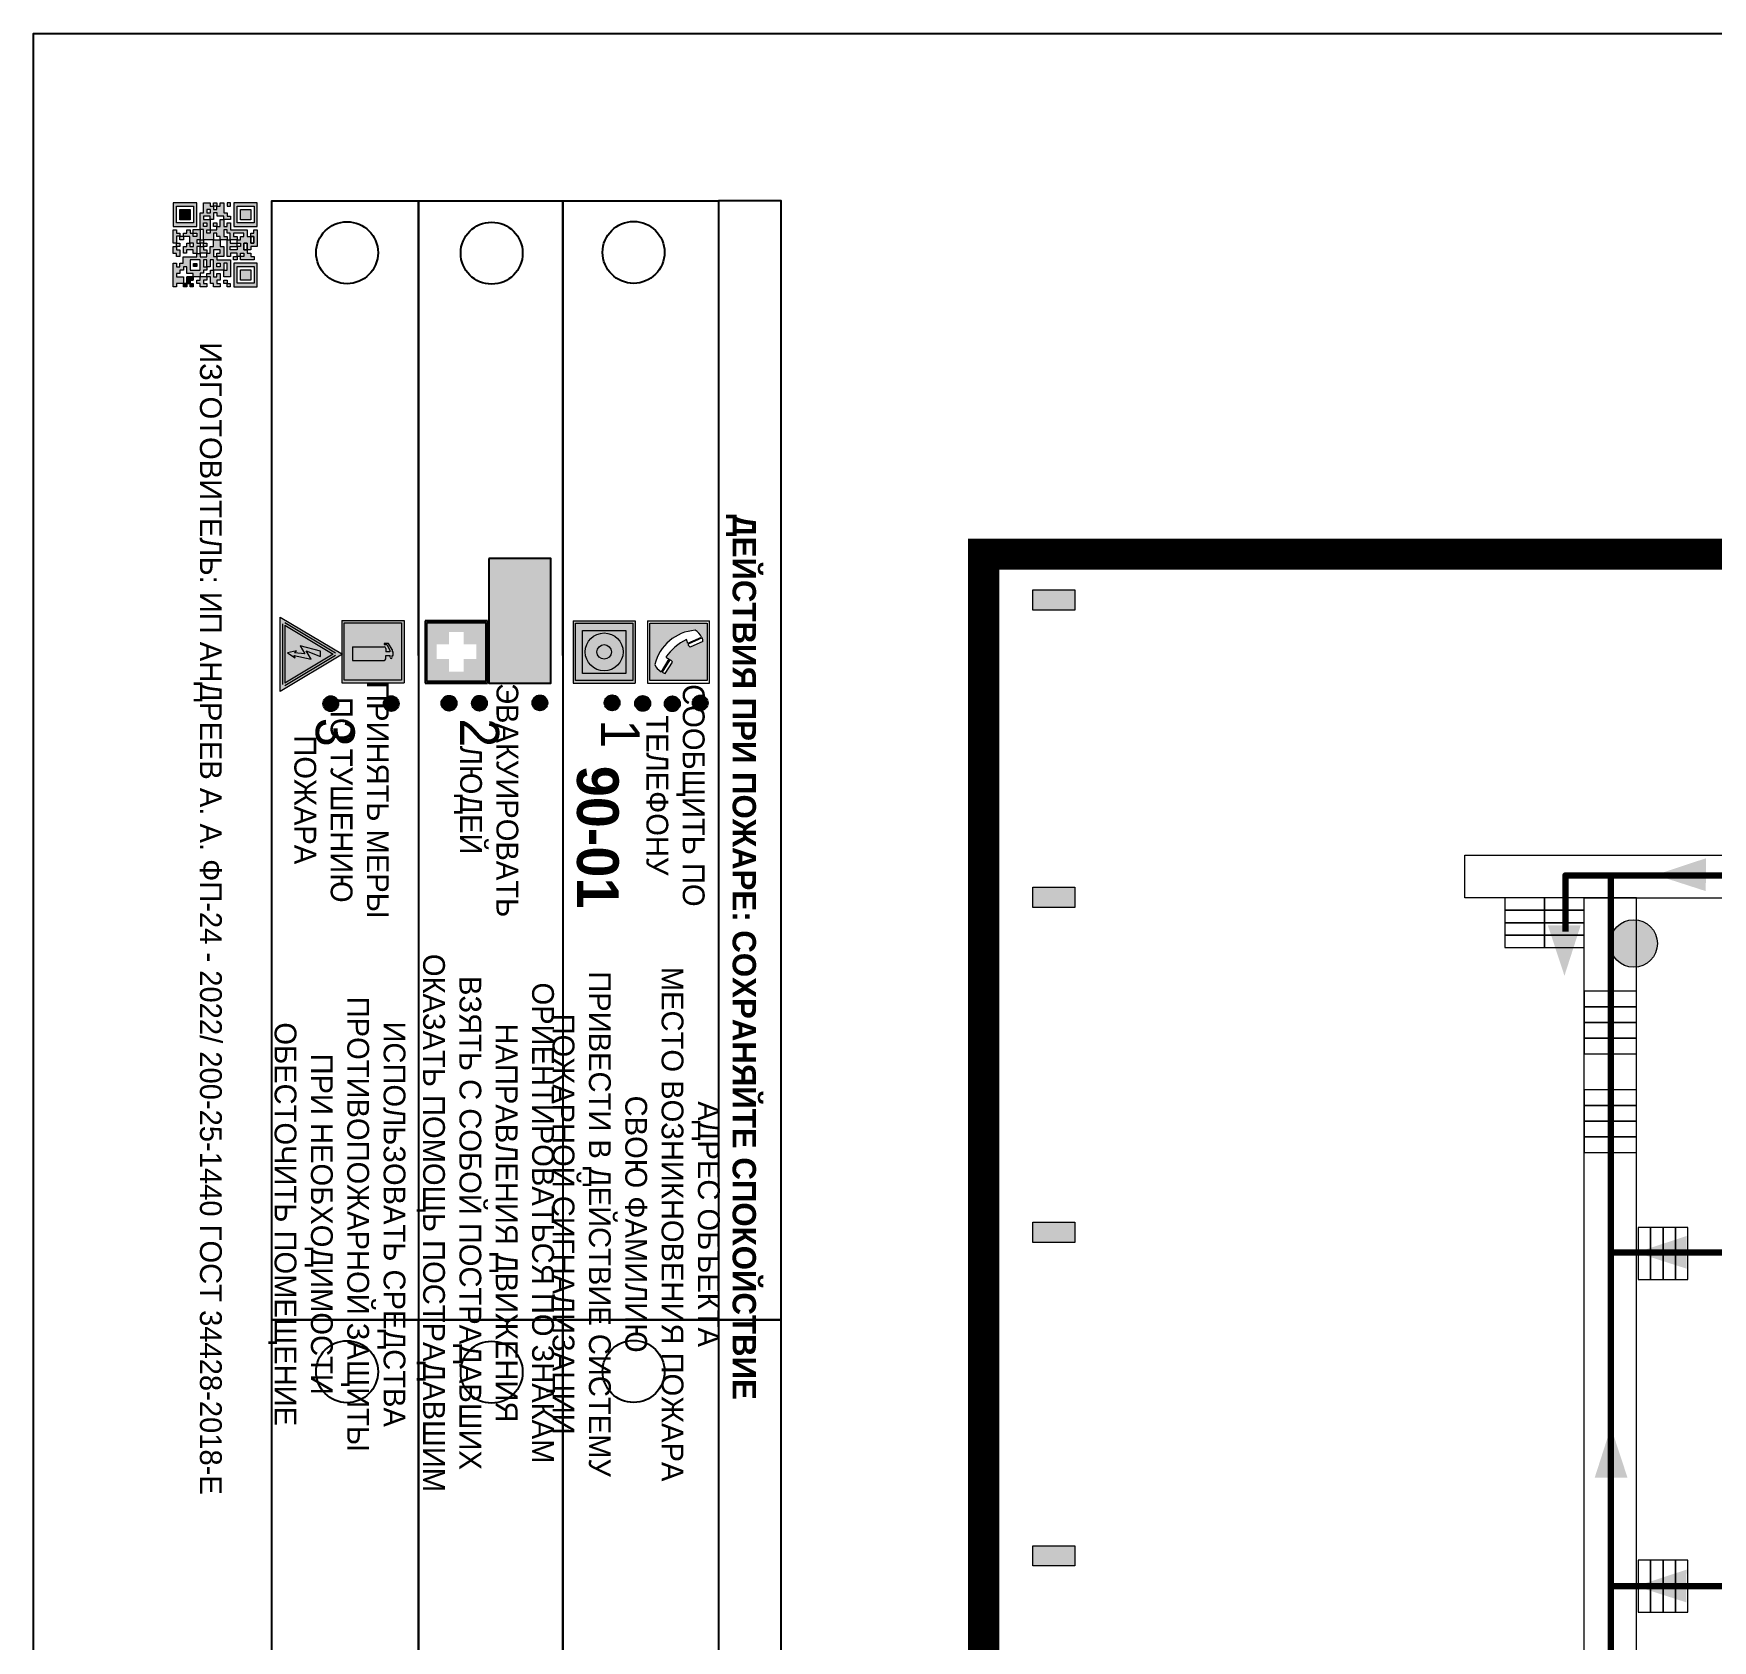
# Model space of a CAD drawing. Header units: millimetres. Extents: x 13810 to 67229, y 12374 to 21950.
# Drawn here: x 30817.2 to 31032.9, y 14943.4 to 15149.9 of the extents above; entities that cross this region are included whole.
import ezdxf

# ---------------------------------------------------------------- set-up
doc = ezdxf.new("R2010")
doc.units = ezdxf.units.MM
doc.layers.add('План_Штампы', color=7, linetype='Continuous')
doc.styles.add('обычный', font='arial.ttf')

# ---------------------------------------------------------------- blocks, each defined once
blk = doc.blocks.new('A$C3E6D3DDE')
at = {"lineweight": 5}
h = blk.add_hatch(color=40, dxfattribs=at)
h.paths.add_polyline_path([(24.1, 1.45), (16.46, -11.35), (31.74, -11.35)])
h.paths.add_polyline_path([(24.09, -0.46), (30.03, -10.41), (18.14, -10.41)], flags=16)
h.paths.add_polyline_path([(24.54, -3.08), (23.41, -6.02), (25.13, -5.01), (24.33, -8.5), (24.82, -8.27), (23.79, -9.86), (23.4, -8.04), (23.8, -8.43), (24.04, -6.29), (22.39, -7.25), (23.44, -3.08)], flags=0)
h = blk.add_hatch(color=256, dxfattribs=at)
h.paths.add_polyline_path([(24.37, 0.03, 0.567511), (23.82, 0.03), (17.59, -10.4, 0.582454), (17.86, -10.88), (30.32, -10.88, 0.582149), (30.6, -10.4)])
h.paths.add_polyline_path([(24.09, -0.46), (18.14, -10.41), (30.03, -10.41)], flags=16)
h.paths.add_polyline_path([(24.54, -3.08), (23.41, -6.02), (25.13, -5.01), (24.33, -8.5), (24.82, -8.27), (23.79, -9.86), (23.4, -8.04), (23.8, -8.43), (24.04, -6.29), (22.39, -7.25), (23.44, -3.08)], flags=0)
h = blk.add_hatch(color=40, dxfattribs=at)
h.paths.add_polyline_path([(24.09, -0.46), (18.14, -10.41), (30.03, -10.41)])
h.paths.add_polyline_path([(24.82, -8.27), (23.79, -9.86), (23.4, -8.04), (23.8, -8.43), (24.04, -6.29), (22.39, -7.25), (23.44, -3.08), (24.54, -3.08), (23.41, -6.02), (25.13, -5.01), (24.33, -8.5)], flags=16)
at = {"color": 40, "lineweight": 5}
for p, q in [((16.46, -11.35), (24.1, 1.45)), ((24.1, 1.45), (31.74, -11.35))]:
    blk.add_line(p, q, dxfattribs=at)
at = {"lineweight": 5}
for p, q in [((17.59, -10.4), (23.82, 0.03)), ((24.37, 0.03), (30.6, -10.4)), ((18.14, -10.41), (24.09, -0.46)), ((23.44, -3.08), (22.39, -7.25)), ((23.41, -6.02), (24.54, -3.08)), ((24.54, -3.08), (23.44, -3.08)), ((24.09, -0.46), (30.03, -10.41)), ((22.39, -7.25), (24.04, -6.29)), ((25.13, -5.01), (23.41, -6.02)), ((24.04, -6.29), (23.8, -8.43)), ((24.33, -8.5), (25.13, -5.01)), ((23.8, -8.43), (23.4, -8.04)), ((23.4, -8.04), (23.79, -9.86)), ((23.79, -9.86), (24.82, -8.27)), ((24.82, -8.27), (24.33, -8.5)), ((17.86, -10.88), (30.32, -10.88)), ((18.14, -10.41), (30.03, -10.41))]:
    blk.add_line(p, q, dxfattribs=at)
at = {"color": 50, "lineweight": 5}
blk.add_line((31.74, -11.35), (16.46, -11.35), dxfattribs=at)
blk = doc.blocks.new('QR')
at = {"lineweight": 0}
h = blk.add_hatch(color=256, dxfattribs=at)
h.dxf.hatch_style = 1
h.paths.add_polyline_path([(9241.16, 2687.38), (9242.01, 2687.38), (9242.01, 2687.83), (9241.59, 2687.83), (9241.59, 2688.68), (9239.45, 2688.68), (9239.45, 2688.25), (9239.86, 2688.25), (9239.86, 2687.83), (9240.29, 2687.83), (9240.29, 2688.25), (9241.16, 2688.25), (9241.16, 2687.83), (9240.29, 2687.83), (9240.29, 2687.38), (9239.45, 2687.38), (9239.45, 2685.22), (9238.57, 2685.22), (9238.57, 2684.8), (9239.02, 2684.8), (9239.02, 2684.37), (9238.13, 2684.37), (9238.13, 2683.92), (9239.02, 2683.92), (9239.02, 2683.5), (9239.44, 2683.5), (9239.44, 2682.64), (9239.87, 2682.64), (9239.87, 2682.18), (9239.44, 2682.18), (9239.44, 2682.64), (9238.13, 2682.64), (9238.13, 2681.76), (9237.71, 2681.76), (9237.71, 2682.64), (9238.13, 2682.64), (9238.13, 2683.07), (9237.27, 2683.07), (9237.27, 2683.51), (9237.71, 2683.51), (9237.71, 2684.37), (9238.13, 2684.37), (9238.13, 2685.22), (9237.71, 2685.22), (9237.71, 2684.8), (9237.28, 2684.8), (9237.28, 2684.38), (9235.98, 2684.38), (9235.98, 2683.92), (9236.4, 2683.92), (9236.4, 2683.49), (9236.84, 2683.49), (9236.84, 2683.07), (9236.4, 2683.07), (9236.4, 2682.64), (9235.98, 2682.64), (9235.98, 2681.76), (9237.29, 2681.76), (9237.29, 2681.33), (9239.43, 2681.33), (9239.43, 2681.76), (9240.74, 2681.76), (9240.74, 2683.05), (9239.87, 2683.05), (9239.87, 2683.5), (9240.29, 2683.5), (9240.29, 2683.91), (9240.74, 2683.91), (9240.74, 2684.81), (9240.29, 2684.81), (9240.29, 2684.79), (9240.29, 2684.37), (9239.45, 2684.37), (9239.45, 2684.8), (9239.87, 2684.8), (9239.87, 2685.21), (9240.74, 2685.21), (9240.74, 2686.1), (9240.29, 2686.1), (9240.29, 2685.64), (9239.86, 2685.64), (9239.86, 2686.95), (9240.29, 2686.95), (9240.29, 2686.52), (9240.74, 2686.52), (9240.74, 2686.1), (9241.16, 2686.1), (9241.16, 2686.53), (9241.59, 2686.53), (9241.59, 2686.1), (9242.02, 2686.1), (9242.02, 2685.21), (9241.59, 2685.21), (9241.59, 2686.1), (9241.16, 2686.1), (9241.16, 2685.21), (9240.74, 2685.21), (9240.74, 2684.81), (9242.89, 2684.81), (9242.89, 2685.22), (9242.47, 2685.22), (9242.47, 2686.11), (9242.89, 2686.11), (9242.89, 2686.52), (9242.46, 2686.52), (9242.46, 2686.95), (9242.89, 2686.95), (9242.89, 2686.52), (9243.32, 2686.52), (9243.32, 2688.26), (9242.9, 2688.26), (9242.9, 2687.83), (9242.47, 2687.83), (9242.47, 2687.38), (9242.01, 2687.38), (9242.01, 2686.94), (9241.16, 2686.94)])
h.paths.add_polyline_path([(9239.02, 2682.18), (9239.02, 2681.76), (9238.54, 2681.76), (9238.54, 2682.18)], flags=16)
h.paths.add_polyline_path([(9237.27, 2682.65), (9237.27, 2682.19), (9236.83, 2682.19), (9236.83, 2682.65)], flags=16)
h = blk.add_hatch(color=256, dxfattribs=at)
h.dxf.hatch_style = 1
h.paths.add_polyline_path([(9238.15, 2687.83), (9236.83, 2687.83), (9236.83, 2686.52), (9238.15, 2686.52)], flags=0)
h.paths.add_polyline_path([(9239.01, 2685.65), (9239.01, 2688.68), (9235.98, 2688.68), (9235.98, 2685.65)])
h.paths.add_polyline_path([(9236.41, 2686.1), (9236.41, 2688.26), (9238.56, 2688.26), (9238.56, 2686.1)], flags=16)
h.paths.add_polyline_path([(9236.83, 2686.52), (9236.83, 2687.83), (9238.15, 2687.83), (9238.15, 2686.52)], flags=0)
h = blk.add_hatch(color=256, dxfattribs=at)
h.dxf.hatch_style = 1
h.paths.add_polyline_path([(9238.15, 2686.52), (9238.15, 2687.83), (9236.83, 2687.83), (9236.83, 2686.52)])
h.paths.add_polyline_path([(9245.91, 2686.52), (9245.91, 2687.83), (9244.59, 2687.83), (9244.59, 2686.52)], flags=0)
h.paths.add_polyline_path([(9246.77, 2685.65), (9246.77, 2688.68), (9243.74, 2688.68), (9243.74, 2685.65)])
h.paths.add_polyline_path([(9244.17, 2686.1), (9244.17, 2688.26), (9246.32, 2688.26), (9246.32, 2686.1)], flags=16)
h.paths.add_polyline_path([(9244.59, 2686.52), (9244.59, 2687.83), (9245.91, 2687.83), (9245.91, 2686.52)], flags=0)
h = blk.add_hatch(color=256, dxfattribs=at)
h.dxf.hatch_style = 1
h.paths.add_polyline_path([(9240.75, 2681.76), (9240.75, 2681.35), (9241.17, 2681.35), (9241.17, 2681.76)])
h.paths.add_polyline_path([(9241.6, 2682.18), (9241.17, 2682.18), (9241.17, 2681.76), (9241.6, 2681.76)])
h.paths.add_polyline_path([(9242.47, 2681.34), (9242.47, 2682.19), (9242.02, 2682.19), (9242.02, 2681.76), (9241.6, 2681.76), (9241.6, 2681.34)])
h.paths.add_polyline_path([(9239.87, 2678.3), (9239.44, 2678.3), (9239.44, 2677.89), (9241.17, 2677.89), (9241.17, 2678.3), (9240.28, 2678.3), (9240.28, 2678.73), (9239.87, 2678.73)])
h.paths.add_polyline_path([(9240.75, 2678.73), (9240.75, 2679.19), (9240.28, 2679.19), (9240.28, 2678.73)])
h.paths.add_polyline_path([(9241.6, 2678.73), (9241.17, 2678.73), (9241.17, 2678.3), (9241.6, 2678.3)])
h.paths.add_polyline_path([(9242.02, 2678.3), (9241.6, 2678.3), (9241.6, 2677.89), (9242.48, 2677.89), (9242.48, 2678.31), (9242.9, 2678.31), (9242.9, 2678.73), (9242.02, 2678.73)])
h.paths.add_polyline_path([(9246.36, 2684.37), (9246.36, 2684.79), (9245.93, 2684.79), (9245.93, 2684.37)])
h.paths.add_polyline_path([(9246.78, 2685.2), (9246.36, 2685.2), (9246.36, 2684.79), (9246.78, 2684.79)])
h.paths.add_polyline_path([(9245.91, 2687.83), (9244.59, 2687.83), (9244.59, 2686.52), (9245.91, 2686.52)])
h = blk.add_hatch(color=256, dxfattribs=at)
h.dxf.hatch_style = 1
h.paths.add_polyline_path([(9243.32, 2686.11), (9242.89, 2686.11), (9242.89, 2685.64), (9243.32, 2685.64)])
h.paths.add_polyline_path([(9239.02, 2683.07), (9239.02, 2683.5), (9238.56, 2683.5), (9238.56, 2683.07)])
h.paths.add_polyline_path([(9236.4, 2684.8), (9236.4, 2685.22), (9235.98, 2685.22), (9235.98, 2684.8)])
h.paths.add_polyline_path([(9236.4, 2683.07), (9236.4, 2683.49), (9235.98, 2683.49), (9235.98, 2683.07)])
h = blk.add_hatch(color=256, dxfattribs=at)
h.dxf.hatch_style = 1
h.paths.add_polyline_path([(9243.32, 2682.64), (9243.32, 2683.07), (9244.62, 2683.07), (9244.62, 2684.37), (9243.74, 2684.37), (9243.74, 2684.8), (9244.62, 2684.8), (9244.62, 2684.37), (9245.48, 2684.37), (9245.48, 2685.22), (9243.32, 2685.22), (9243.32, 2683.5), (9242.89, 2683.5), (9242.89, 2683.06), (9242.01, 2683.06), (9242.01, 2683.91), (9242.47, 2683.91), (9242.47, 2683.5), (9242.89, 2683.5), (9242.89, 2684.38), (9241.59, 2684.38), (9241.59, 2683.91), (9240.74, 2683.91), (9240.74, 2683.05), (9241.59, 2683.05), (9241.59, 2682.64), (9242.47, 2682.64), (9242.47, 2682.19), (9242.91, 2682.19), (9242.91, 2681.34), (9242.48, 2681.34), (9242.48, 2680.91), (9242.91, 2680.91), (9242.91, 2679.17), (9243.75, 2679.17), (9243.75, 2678.73), (9244.2, 2678.73), (9244.2, 2678.3), (9243.75, 2678.3), (9243.75, 2677.88), (9246.78, 2677.88), (9246.78, 2678.3), (9246.35, 2678.3), (9246.35, 2679.19), (9245.48, 2679.19), (9245.48, 2678.31), (9245.05, 2678.31), (9245.05, 2678.73), (9244.62, 2678.73), (9244.62, 2679.19), (9244.2, 2679.19), (9244.2, 2679.61), (9245.05, 2679.61), (9245.05, 2680.46), (9245.48, 2680.46), (9245.48, 2681.34), (9245.04, 2681.34), (9245.04, 2681.76), (9244.63, 2681.76), (9244.63, 2682.19), (9244.21, 2682.19), (9244.21, 2681.76), (9243.32, 2681.76), (9243.32, 2682.19), (9244.21, 2682.19), (9244.21, 2682.64)])
h.paths.add_polyline_path([(9243.75, 2683.49), (9243.75, 2683.92), (9244.21, 2683.92), (9244.21, 2683.49)], flags=16)
h.paths.add_polyline_path([(9243.32, 2681.34), (9244.63, 2681.34), (9244.63, 2680.04), (9243.32, 2680.04)], flags=16)
h.paths.add_polyline_path([(9243.76, 2680.89), (9244.18, 2680.89), (9244.18, 2680.48), (9243.76, 2680.48)], flags=0)
h = blk.add_hatch(color=256, dxfattribs=at)
h.dxf.hatch_style = 1
h.paths.add_polyline_path([(9246.36, 2683.07), (9246.78, 2683.07), (9246.78, 2683.92), (9246.36, 2683.92), (9246.36, 2683.49), (9245.92, 2683.49), (9245.92, 2683.92), (9245.06, 2683.92), (9245.06, 2683.49), (9245.48, 2683.49), (9245.48, 2683.07), (9244.62, 2683.07), (9244.62, 2682.65), (9245.05, 2682.65), (9245.05, 2682.18), (9245.48, 2682.18), (9245.48, 2682.65), (9246.36, 2682.65)])
h.paths.add_polyline_path([(9246.78, 2682.18), (9246.36, 2682.18), (9246.36, 2681.75), (9245.92, 2681.75), (9245.92, 2682.18), (9245.48, 2682.18), (9245.48, 2681.34), (9245.48, 2681.34), (9245.94, 2681.34), (9245.94, 2680.91), (9246.36, 2680.91), (9246.36, 2681.34), (9246.78, 2681.34)])
h = blk.add_hatch(color=256, dxfattribs=at)
h.dxf.hatch_style = 1
h.paths.add_polyline_path([(9242.02, 2680.46), (9242.48, 2680.46), (9242.48, 2680.91), (9241.58, 2680.91), (9241.58, 2681.35), (9241.17, 2681.35), (9241.17, 2680.91), (9240.75, 2680.91), (9240.75, 2681.33), (9239.43, 2681.33), (9239.43, 2680.46), (9239.86, 2680.46), (9239.86, 2680.92), (9240.3, 2680.92), (9240.3, 2680.46), (9239.86, 2680.46), (9239.86, 2680.04), (9239.44, 2680.04), (9239.44, 2679.62), (9239.86, 2679.62), (9239.86, 2679.19), (9240.29, 2679.19), (9240.29, 2680.03), (9241.18, 2680.03), (9241.18, 2680.47), (9241.6, 2680.47), (9241.6, 2680.03), (9241.18, 2680.03), (9241.18, 2679.61), (9241.6, 2679.61), (9241.6, 2679.19), (9242.47, 2679.19), (9242.47, 2679.6), (9242.02, 2679.6)])
h = blk.add_hatch(color=256, dxfattribs=at)
h.dxf.hatch_style = 1
h.paths.add_polyline_path([(9235.98, 2680.9), (9235.98, 2677.86), (9239.02, 2677.86), (9239.02, 2680.9)])
h.paths.add_polyline_path([(9238.57, 2680.48), (9238.57, 2678.32), (9236.41, 2678.32), (9236.41, 2680.48)], flags=16)
h.paths.add_polyline_path([(9238.15, 2680.05), (9238.15, 2678.74), (9236.83, 2678.74), (9236.83, 2680.05)], flags=0)
h = blk.add_hatch(color=256, dxfattribs=at)
h.dxf.hatch_style = 1
h.paths.add_polyline_path([(9238.15, 2680.05), (9236.83, 2680.05), (9236.83, 2678.74), (9238.15, 2678.74)])
h = blk.add_hatch(color=256, dxfattribs=at)
h.dxf.hatch_style = 1
h.paths.add_polyline_path([(9244.18, 2680.48), (9244.18, 2680.89), (9243.76, 2680.89), (9243.76, 2680.48)])
h = blk.add_hatch(color=256, dxfattribs=at)
h.dxf.hatch_style = 1
h.paths.add_polyline_path([(9245.93, 2680.04), (9245.93, 2680.46), (9245.48, 2680.46), (9245.48, 2679.62), (9246.35, 2679.62), (9246.35, 2680.04)])
h.paths.add_polyline_path([(9246.78, 2680.04), (9246.78, 2680.46), (9246.35, 2680.46), (9246.35, 2680.04)])
h.paths.add_polyline_path([(9246.78, 2679.18), (9246.78, 2679.62), (9246.35, 2679.62), (9246.35, 2679.18)])
for points in [[(9237.71, 2685.22), (9238.13, 2685.22), (9238.13, 2684.37), (9237.71, 2684.37), (9237.71, 2683.51), (9237.27, 2683.51), (9237.27, 2683.07), (9238.13, 2683.07), (9238.13, 2682.64), (9237.71, 2682.64), (9237.71, 2681.76), (9238.13, 2681.76), (9238.13, 2682.64), (9239.44, 2682.64), (9239.44, 2683.5), (9239.02, 2683.5), (9239.02, 2683.07), (9238.56, 2683.07), (9238.56, 2683.5), (9239.02, 2683.5), (9239.02, 2683.92), (9238.13, 2683.92), (9238.13, 2684.37), (9239.02, 2684.37), (9239.02, 2684.8), (9238.57, 2684.8), (9238.57, 2685.22), (9239.45, 2685.22), (9239.45, 2687.38), (9240.29, 2687.38), (9240.29, 2687.83), (9239.86, 2687.83), (9239.86, 2688.25), (9239.45, 2688.25), (9239.45, 2688.68), (9241.59, 2688.68), (9241.59, 2687.83), (9242.01, 2687.83), (9242.01, 2687.38), (9242.47, 2687.38), (9242.47, 2687.83), (9242.9, 2687.83), (9242.9, 2688.26), (9243.32, 2688.26), (9243.32, 2686.52), (9242.89, 2686.52), (9242.89, 2686.11), (9243.32, 2686.11), (9243.32, 2685.64), (9242.89, 2685.64), (9242.89, 2686.11), (9242.47, 2686.11), (9242.47, 2685.22), (9242.89, 2685.22), (9242.89, 2684.81), (9240.74, 2684.81), (9240.74, 2683.91), (9241.59, 2683.91), (9241.59, 2684.38), (9242.89, 2684.38), (9242.89, 2683.5), (9242.47, 2683.5), (9242.47, 2683.91), (9242.01, 2683.91), (9242.01, 2683.06), (9242.89, 2683.06), (9242.89, 2683.5), (9243.32, 2683.5), (9243.32, 2685.22), (9245.48, 2685.22), (9245.48, 2684.37), (9244.62, 2684.37), (9244.62, 2683.07), (9245.48, 2683.07), (9245.48, 2683.49), (9245.06, 2683.49), (9245.06, 2683.92), (9245.92, 2683.92), (9245.92, 2683.49), (9246.36, 2683.49), (9246.36, 2683.92), (9246.78, 2683.92), (9246.78, 2683.07), (9246.36, 2683.07), (9246.36, 2682.65), (9245.48, 2682.65), (9245.48, 2682.18), (9245.92, 2682.18), (9245.92, 2681.75), (9246.36, 2681.75), (9246.36, 2682.18), (9246.78, 2682.18), (9246.78, 2681.34), (9246.36, 2681.34), (9246.36, 2680.91), (9245.94, 2680.91), (9245.94, 2681.34), (9245.48, 2681.34), (9245.48, 2680.46), (9245.93, 2680.46), (9245.93, 2680.04), (9246.35, 2680.04), (9246.35, 2680.46), (9246.78, 2680.46), (9246.78, 2680.04), (9246.78, 2680.04), (9246.35, 2680.04), (9246.35, 2679.62), (9246.78, 2679.62), (9246.78, 2679.18), (9246.35, 2679.18), (9246.35, 2678.3), (9246.78, 2678.3), (9246.78, 2677.88), (9243.75, 2677.88), (9243.75, 2678.3), (9244.2, 2678.3), (9244.2, 2678.73), (9243.75, 2678.73), (9243.75, 2679.17), (9242.91, 2679.17), (9242.91, 2680.91), (9242.48, 2680.91), (9242.48, 2680.46), (9242.02, 2680.46), (9242.02, 2679.6), (9242.47, 2679.6), (9242.47, 2679.19), (9241.6, 2679.19), (9241.6, 2679.61), (9241.18, 2679.61), (9241.18, 2680.03), (9240.29, 2680.03), (9240.29, 2679.19), (9240.75, 2679.19), (9240.75, 2678.73), (9240.28, 2678.73), (9240.28, 2678.3), (9241.17, 2678.3), (9241.17, 2678.73), (9241.6, 2678.73), (9241.6, 2678.3), (9242.02, 2678.3), (9242.02, 2678.73), (9242.9, 2678.73), (9242.9, 2678.31), (9242.48, 2678.31), (9242.48, 2677.89), (9241.6, 2677.89), (9241.6, 2678.3), (9241.17, 2678.3), (9241.17, 2677.89), (9239.44, 2677.89), (9239.44, 2678.3), (9239.87, 2678.3), (9239.87, 2678.73), (9240.28, 2678.73), (9240.28, 2679.19), (9240.29, 2679.19), (9239.86, 2679.19), (9239.86, 2679.62), (9239.44, 2679.62), (9239.44, 2680.04), (9239.86, 2680.04), (9239.86, 2680.46), (9239.43, 2680.46), (9239.43, 2681.33), (9237.29, 2681.33), (9237.29, 2681.76), (9235.98, 2681.76), (9235.98, 2682.64), (9236.4, 2682.64), (9236.4, 2683.07), (9235.98, 2683.07), (9235.98, 2683.49), (9236.4, 2683.49), (9236.4, 2683.92), (9235.98, 2683.92), (9235.98, 2684.38), (9237.28, 2684.38), (9237.28, 2684.8), (9237.71, 2684.8), (9237.71, 2685.22), (9237.92, 2685.22)], [(9240.74, 2686.1), (9240.74, 2686.52), (9240.29, 2686.52), (9240.29, 2686.95), (9239.86, 2686.95), (9239.86, 2685.64), (9240.29, 2685.64), (9240.29, 2686.1), (9240.74, 2686.1), (9240.74, 2686.52)], [(9240.74, 2685.21), (9239.87, 2685.21), (9239.87, 2684.8), (9239.45, 2684.8), (9239.45, 2684.37), (9240.29, 2684.37), (9240.29, 2684.79), (9240.29, 2684.81), (9240.74, 2684.81), (9240.74, 2685.21), (9239.87, 2685.21)], [(9240.74, 2683.91), (9240.29, 2683.91), (9240.29, 2683.5), (9239.87, 2683.5), (9239.87, 2683.05), (9240.74, 2683.05), (9240.74, 2683.91)], [(9244.62, 2684.37), (9244.62, 2684.8), (9243.74, 2684.8), (9243.74, 2684.37), (9244.62, 2684.37)], [(9240.74, 2683.05), (9240.74, 2681.76), (9239.43, 2681.76), (9239.43, 2681.33), (9240.75, 2681.33), (9240.75, 2681.35), (9240.75, 2680.91), (9241.17, 2680.91), (9241.17, 2681.35), (9241.58, 2681.35), (9241.58, 2680.91), (9242.48, 2680.91), (9242.48, 2681.34), (9242.91, 2681.34), (9242.91, 2682.19), (9242.47, 2682.19), (9242.47, 2682.64), (9241.59, 2682.64), (9241.59, 2683.05), (9240.74, 2683.05)], [(9239.86, 2680.46), (9239.86, 2680.92), (9240.3, 2680.92), (9240.3, 2680.46), (9239.86, 2680.46)], [(9241.6, 2681.76), (9242.02, 2681.76), (9242.02, 2682.19), (9242.47, 2682.19), (9242.47, 2681.34), (9241.6, 2681.34), (9241.6, 2681.76)], [(9244.62, 2683.07), (9243.32, 2683.07), (9243.32, 2682.64), (9244.21, 2682.64), (9244.21, 2682.19), (9243.32, 2682.19), (9243.32, 2681.76), (9244.21, 2681.76), (9244.21, 2682.19), (9244.63, 2682.19), (9244.63, 2681.76), (9245.04, 2681.76), (9245.04, 2681.34), (9245.48, 2681.34)], [(9245.48, 2682.18), (9245.05, 2682.18), (9245.05, 2682.65), (9244.62, 2682.65), (9244.62, 2683.07)], [(9245.48, 2682.18), (9245.48, 2681.34)], [(9245.48, 2680.46), (9245.05, 2680.46), (9245.05, 2679.61), (9244.2, 2679.61), (9244.2, 2679.19), (9244.62, 2679.19), (9244.62, 2678.73), (9245.05, 2678.73), (9245.05, 2678.31), (9245.48, 2678.31), (9245.48, 2679.19), (9246.35, 2679.19), (9246.35, 2679.07)], [(9246.35, 2679.62), (9245.48, 2679.62), (9245.48, 2680.46)], [(9245.48, 2680.46), (9245.48, 2679.62), (9246.35, 2679.62), (9246.35, 2680.04), (9245.93, 2680.04), (9245.93, 2680.46), (9245.48, 2680.46), (9245.48, 2679.62)], [(9246.35, 2679.62), (9246.35, 2679.18)]]:
    blk.add_lwpolyline(points, dxfattribs=at)
for points in [[(9235.98, 2685.65), (9239.01, 2685.65), (9239.01, 2688.68), (9235.98, 2688.68)], [(9236.41, 2688.26), (9238.56, 2688.26), (9238.56, 2686.1), (9236.41, 2686.1)], [(9236.83, 2687.83), (9238.15, 2687.83), (9238.15, 2686.52), (9236.83, 2686.52)], [(9240.29, 2687.83), (9241.16, 2687.83), (9241.16, 2688.25), (9240.29, 2688.25)], [(9240.29, 2688.25), (9241.16, 2688.25), (9241.16, 2687.83), (9240.29, 2687.83)], [(9243.74, 2685.65), (9246.77, 2685.65), (9246.77, 2688.68), (9243.74, 2688.68)], [(9244.17, 2688.26), (9246.32, 2688.26), (9246.32, 2686.1), (9244.17, 2686.1)], [(9244.59, 2687.83), (9245.91, 2687.83), (9245.91, 2686.52), (9244.59, 2686.52)], [(9241.16, 2686.1), (9240.74, 2686.1), (9240.74, 2685.21), (9241.16, 2685.21)], [(9242.01, 2687.38), (9241.16, 2687.38), (9241.16, 2686.94), (9242.01, 2686.94)], [(9241.16, 2687.38), (9242.01, 2687.38), (9242.01, 2686.94), (9241.16, 2686.94)], [(9241.16, 2686.53), (9241.59, 2686.53), (9241.59, 2686.1), (9241.16, 2686.1)], [(9241.59, 2686.1), (9242.02, 2686.1), (9242.02, 2685.21), (9241.59, 2685.21)], [(9242.89, 2686.52), (9242.46, 2686.52), (9242.46, 2686.95), (9242.89, 2686.95)], [(9235.98, 2684.8), (9236.4, 2684.8), (9236.4, 2685.22), (9235.98, 2685.22)], [(9236.4, 2683.07), (9236.84, 2683.07), (9236.84, 2683.49), (9236.4, 2683.49)], [(9243.75, 2683.92), (9244.21, 2683.92), (9244.21, 2683.49), (9243.75, 2683.49)], [(9245.93, 2684.79), (9246.36, 2684.79), (9246.36, 2684.37), (9245.93, 2684.37)], [(9246.36, 2685.2), (9246.78, 2685.2), (9246.78, 2684.79), (9246.36, 2684.79)], [(9236.83, 2682.19), (9237.27, 2682.19), (9237.27, 2682.65), (9236.83, 2682.65)], [(9238.54, 2682.18), (9239.02, 2682.18), (9239.02, 2681.76), (9238.54, 2681.76)], [(9239.44, 2682.64), (9239.87, 2682.64), (9239.87, 2682.18), (9239.44, 2682.18)], [(9240.75, 2681.76), (9241.17, 2681.76), (9241.17, 2681.35), (9240.75, 2681.35)], [(9241.17, 2682.18), (9241.6, 2682.18), (9241.6, 2681.76), (9241.17, 2681.76)], [(9243.32, 2680.04), (9244.63, 2680.04), (9244.63, 2681.34), (9243.32, 2681.34)], [(9235.98, 2677.86), (9239.02, 2677.86), (9239.02, 2680.9), (9235.98, 2680.9)], [(9236.41, 2680.48), (9238.57, 2680.48), (9238.57, 2678.32), (9236.41, 2678.32)], [(9236.83, 2680.05), (9238.15, 2680.05), (9238.15, 2678.74), (9236.83, 2678.74)], [(9241.18, 2680.03), (9241.6, 2680.03), (9241.6, 2680.47), (9241.18, 2680.47)], [(9243.76, 2680.89), (9244.18, 2680.89), (9244.18, 2680.48), (9243.76, 2680.48)]]:
    blk.add_lwpolyline(points, close=True, dxfattribs=at)
blk = doc.blocks.new('A$C456E1F9C')
at = {"lineweight": 5}
h = blk.add_hatch(color=242, dxfattribs=at)
h.paths.add_polyline_path([(0.51, -1.47), (0.51, -13.26), (12.29, -13.26), (12.29, -1.47)])
h.paths.add_polyline_path([(5.42, -4.95, -0.254479), (4.78, -5.4), (3.52, -2.53, -0.209735), (4.23, -2.4)], flags=16)
h.paths.add_polyline_path([(8.53, -8.6), (10.87, -10.17), (10.54, -10.76), (8.03, -9.13, -0.192251)], flags=16)
h.paths.add_polyline_path([(4.61, -5.49, 0.005518), (3.87, -5.72, 0.128647), (7.49, -10.01, 0.00809), (7.83, -9.33), (10.47, -10.97, -0.16736), (8.99, -12.25, -0.327862), (1.95, -3.95, -0.166952), (3.36, -2.62)], flags=16)
at = {"color": 242, "lineweight": 5}
for p, q in [((0, -13.77), (0, -0.97)), ((12.8, -0.97), (0, -0.97)), ((4.61, -5.49), (3.36, -2.62)), ((3.52, -2.53), (4.78, -5.4)), ((4.23, -2.4), (5.42, -4.95)), ((12.8, -13.77), (12.8, -0.97)), ((7.83, -9.33), (10.47, -10.97)), ((8.03, -9.13), (10.54, -10.76)), ((10.81, -10.12), (8.53, -8.6)), ((10.54, -10.76), (10.8, -10.3)), ((10.8, -10.3), (10.81, -10.12)), ((0, -13.77), (12.8, -13.77))]:
    blk.add_line(p, q, dxfattribs=at)
blk.add_lwpolyline([(0.51, -1.47), (12.29, -1.47), (12.29, -13.26), (0.51, -13.26)], close=True, dxfattribs=at)
for centre, radius, start, end in [((4.59, -5.34), 2.99, 114.2845, 152.1974), ((4.02, -3.27), 0.891, 76.3284, 123.7092), ((11.12, -3.31), 9.19, 183.9915, 256.6009), ((14.98, -39.1), 35.17, 107.1487, 108.4135), ((13.86, -0.94), 11.08, 205.5536, 234.8762), ((4.68, -4.59), 0.824, 276.9621, 334.0723), ((-13.31, 0.8), 23.44, 332.5487, 334.4027), ((8.94, -9.5), 0.989, 114.4092, 157.9388), ((7.87, -9.46), 3, 291.9291, 329.9329)]:
    blk.add_arc(centre, radius, start, end, dxfattribs=at)
blk = doc.blocks.new('A$C54414219')
at = {"true_color": 0xffffff}
h = blk.add_hatch(color=7, dxfattribs=at)
h.paths.add_polyline_path([(2.39, -9.45), (2.39, -18.3), (11.23, -18.3), (11.23, -9.45)], flags=0)
h.paths.add_polyline_path([(10.71, -13.87, -1), (2.92, -13.87, -1)], flags=0)
h.paths.add_polyline_path([(8.3, -13.87, -1), (5.33, -13.87, -1)], flags=0)
h.paths.add_polyline_path([(0.41, -7.47), (0.41, -20.27), (13.21, -20.27), (13.21, -7.47)])
h.paths.add_polyline_path([(0.92, -19.77), (12.71, -19.77), (12.71, -7.98), (0.92, -7.98)], flags=16)
h.paths.add_polyline_path([(11.23, -9.45), (11.23, -18.3), (2.39, -18.3), (2.39, -9.45)], flags=0)
at = {"lineweight": 5}
h = blk.add_hatch(color=242, dxfattribs=at)
h.paths.add_polyline_path([(12.71, -7.98), (0.92, -7.98), (0.92, -19.77), (12.71, -19.77)])
h.paths.add_polyline_path([(11.23, -18.3), (2.39, -18.3), (2.39, -9.45), (11.23, -9.45)], flags=16)
h.paths.add_polyline_path([(10.71, -13.87, -1), (2.92, -13.87, -1)], flags=0)
h.paths.add_polyline_path([(8.3, -13.87, -1), (5.33, -13.87, -1)], flags=0)
at = {"true_color": 0xffffff}
h = blk.add_hatch(color=7, dxfattribs=at)
h.paths.add_polyline_path([(2.39, -9.45), (2.39, -18.3), (11.23, -18.3), (11.23, -9.45)])
h.paths.add_polyline_path([(10.71, -13.87, -1), (2.92, -13.87, -1)], flags=16)
h.paths.add_polyline_path([(8.3, -13.87, -1), (5.33, -13.87, -1)], flags=0)
at = {"lineweight": 5}
h = blk.add_hatch(color=242, dxfattribs=at)
h.paths.add_polyline_path([(2.92, -13.87, 1), (10.71, -13.87, 1)])
h.paths.add_polyline_path([(8.3, -13.87, -1), (5.33, -13.87, -1)], flags=16)
at = {"color": 242, "lineweight": 5}
for p, q in [((0.41, -20.27), (0.41, -7.47)), ((0.41, -7.47), (13.21, -7.47)), ((0.41, -7.47), (13.21, -7.47)), ((13.21, -20.27), (13.21, -7.47)), ((0.41, -20.27), (13.21, -20.27))]:
    blk.add_line(p, q, dxfattribs=at)
for points in [[(0.92, -7.98), (12.71, -7.98), (12.71, -19.77), (0.92, -19.77)], [(2.39, -9.45), (11.23, -9.45), (11.23, -18.3), (2.39, -18.3)]]:
    blk.add_lwpolyline(points, close=True, dxfattribs=at)
for radius in [3.89, 1.49]:
    blk.add_circle((6.81, -13.87), radius, dxfattribs=at)
blk = doc.blocks.new('A$C32E8229D')
at = {"true_color": 0xffffff}
blk.add_hatch(color=7, dxfattribs=at).paths.add_polyline_path([(0, 0), (0, -8), (16, -8), (16, 0)])
h = blk.add_hatch(color=126)
h.paths.add_polyline_path([(0.2, -0.2), (15.8, -0.2), (15.8, -7.8), (0.2, -7.8)])
h.paths.add_polyline_path([(13.49, -2.05), (12.08, -2.05), (11.37, -2.63, 0.162397), (11.29, -2.84), (11.29, -3.63), (10.35, -3.63), (10.35, -4.05), (11.68, -4.05), (11.68, -3.48), (12.26, -4.28), (11.29, -5.1), (11.29, -6.78), (11.85, -6.78), (11.85, -5.44), (12.8, -4.64), (12.8, -5.94), (14.46, -5.94), (14.46, -5.39), (13.45, -5.39), (13.45, -3.97), (12.46, -2.59), (13.15, -2.59), (13.69, -3.34), (14.18, -3)], flags=16)
h.paths.add_polyline_path([(10.74, -1.82, 1), (11.8, -1.82, 1)], flags=16)
h.paths.add_polyline_path([(9.39, -3.59), (5.99, -3.59), (6.56, -3.03), (5.91, -3.03), (5.1, -3.83), (5.91, -4.64), (6.56, -4.64), (5.99, -4.09), (9.39, -4.09)], flags=16)
h.paths.add_polyline_path([(4.29, -1.08), (1.72, -1.08), (1.72, -6.6), (4.29, -6.6)], flags=16)
at = {"color": 126}
blk.add_lwpolyline([(16, -8), (0, -8), (0, 0), (16, 0)], close=True, dxfattribs=at)
blk = doc.blocks.new('A$C18900ED3')
h = blk.add_hatch(color=126)
h.paths.add_polyline_path([(-0.18, -0.18), (-7.02, -0.18), (-7.02, -7.02), (-0.18, -7.02)])
h.paths.add_polyline_path([(-5.89, -4.46), (-5.89, -2.77), (-4.46, -2.77), (-4.46, -1.31), (-2.77, -1.31), (-2.77, -2.77), (-1.33, -2.77), (-1.33, -4.46), (-2.77, -4.46), (-2.77, -5.89), (-4.46, -5.89), (-4.46, -4.46)], flags=16)
at = {"color": 126}
for p, q in [((-7.2, 0), (-7.2, -7.2)), ((0, 0), (-7.2, 0)), ((0, -7.2), (0, 0)), ((-7.02, -7.02), (-7.02, -0.18)), ((-7.02, -0.18), (-0.18, -0.18)), ((-0.18, -0.18), (-0.18, -7.02)), ((-7.2, -7.2), (0, -7.2)), ((-0.18, -7.02), (-7.02, -7.02))]:
    blk.add_line(p, q, dxfattribs=at)
blk = doc.blocks.new('A$C3AD82952')
at = {"true_color": 0xf5f5ff}
h = blk.add_hatch(color=7, dxfattribs=at)
h.dxf.hatch_style = 1
h.paths.add_polyline_path([(8.21, 8.73, 0.414214), (7.89, 9.05), (7.22, 9.05), (7.22, 9.92), (7.59, 9.92, 1), (7.57, 10.36), (7.22, 10.36), (7.22, 10.6), (6.43, 10.6), (6.43, 10.36), (6.01, 10.36), (4.74, 9.59), (4.74, 8.69), (4.98, 8.73), (4.98, 9.26), (6.12, 9.91), (6.43, 9.91), (6.43, 9.05), (5.76, 9.05, 0.414214), (5.44, 8.73), (5.44, 2.2), (8.21, 2.2)], flags=0)
h.paths.add_polyline_path([(12.8, 12.8), (0, 12.8), (0, 0), (12.8, 0)])
h.paths.add_polyline_path([(0.51, 12.29), (12.29, 12.29), (12.29, 0.51), (0.51, 0.51)], flags=16)
h.paths.add_polyline_path([(4.74, 9.59), (6.01, 10.36), (6.43, 10.36), (6.43, 10.6), (7.22, 10.6), (7.22, 10.36), (7.59, 10.36, -0.94586), (7.59, 9.92), (7.22, 9.92), (7.22, 9.05), (7.89, 9.05, -0.414214), (8.21, 8.73), (8.21, 2.2), (5.44, 2.2), (5.44, 8.73, -0.414214), (5.76, 9.05), (6.43, 9.05), (6.43, 9.91), (6.12, 9.91), (4.98, 9.26), (4.98, 8.73), (4.74, 8.69)], flags=0)
h = blk.add_hatch(color=242)
h.dxf.hatch_style = 1
h.paths.add_polyline_path([(12.29, 12.29), (0.51, 12.29), (0.51, 0.51), (12.29, 0.51)])
h.paths.add_polyline_path([(4.74, 8.69), (4.74, 9.59), (6.01, 10.36), (6.43, 10.36), (6.43, 10.6), (7.22, 10.6), (7.22, 10.36), (7.59, 10.36, -0.94586), (7.59, 9.92), (7.22, 9.92), (7.22, 9.05), (7.89, 9.05, -0.414214), (8.21, 8.73), (8.21, 2.2), (5.44, 2.2), (5.44, 8.73, -0.414214), (5.76, 9.05), (6.43, 9.05), (6.43, 9.91), (6.12, 9.91), (4.98, 9.26), (4.98, 8.73)], flags=16)
h = blk.add_hatch(color=7, dxfattribs=at)
h.dxf.hatch_style = 1
h.paths.add_polyline_path([(8.21, 8.73, 0.414214), (7.89, 9.05), (7.22, 9.05), (7.22, 9.92), (7.59, 9.92, 1), (7.57, 10.36), (7.22, 10.36), (7.22, 10.6), (6.43, 10.6), (6.43, 10.36), (6.01, 10.36), (4.74, 9.59), (4.74, 8.69), (4.98, 8.73), (4.98, 9.26), (6.12, 9.91), (6.43, 9.91), (6.43, 9.05), (5.76, 9.05, 0.414214), (5.44, 8.73), (5.44, 2.2), (8.21, 2.2)])
at = {"color": 242, "lineweight": 5}
for p, q in [((0, 0), (0, 12.8)), ((0, 12.8), (12.8, 12.8)), ((6.01, 10.36), (4.74, 9.59)), ((6.01, 10.36), (6.43, 10.36)), ((7.22, 10.6), (6.43, 10.6)), ((6.43, 10.6), (6.43, 10.36)), ((7.22, 10.36), (7.22, 10.6)), ((7.59, 10.36), (7.22, 10.36)), ((12.8, 0), (12.8, 12.8)), ((4.74, 9.59), (4.74, 8.69)), ((4.74, 8.69), (4.98, 8.73)), ((4.98, 9.26), (6.12, 9.91)), ((4.98, 8.73), (4.98, 9.26)), ((5.44, 2.2), (5.44, 8.73)), ((5.76, 9.05), (6.43, 9.05)), ((6.12, 9.91), (6.43, 9.91)), ((6.43, 9.91), (6.43, 9.05)), ((7.22, 9.05), (7.22, 9.92)), ((7.59, 9.92), (7.22, 9.92)), ((7.89, 9.05), (7.22, 9.05)), ((8.21, 2.2), (8.21, 8.73)), ((0, 0), (12.8, 0)), ((5.44, 2.2), (8.21, 2.2))]:
    blk.add_line(p, q, dxfattribs=at)
blk.add_lwpolyline([(0.51, 12.29), (12.29, 12.29), (12.29, 0.51), (0.51, 0.51)], close=True, dxfattribs=at)
for centre, radius, start, end in [((7.58, 10.14), 0.223, 273.1875, 86.8125), ((5.76, 8.73), 0.32, 90, 180), ((7.89, 8.73), 0.32, 0, 90)]:
    blk.add_arc(centre, radius, start, end, dxfattribs=at)
blk = doc.blocks.new('A$C7B8C2D5B')
at = {"lineweight": 0}
h = blk.add_hatch(color=5, dxfattribs=at)
h.dxf.hatch_style = 1
h.paths.add_polyline_path([(1.4, -3.02, 1), (-2.11, -3.02, 1)])
at = {"color": 5, "lineweight": 0}
blk.add_circle((-0.36, -3.02), 1.75, dxfattribs=at)

msp = doc.modelspace()

# ---------------------------------------------------------------- hatches: boundary and pattern name
at = {"lineweight": 0}
h = msp.add_hatch(color=256, dxfattribs=at)
h.dxf.hatch_style = 1
h.paths.add_polyline_path([(30945.59, 15078.4), (30945.59, 15075.79), (30950.98, 15075.79), (30950.98, 15078.4)])
h = msp.add_hatch(color=256, dxfattribs=at)
h.dxf.hatch_style = 1
h.paths.add_polyline_path([(30855.4, 15064.74, 1), (30855.4, 15062.8, 1)])
h = msp.add_hatch(color=256, dxfattribs=at)
h.dxf.hatch_style = 1
h.paths.add_polyline_path([(30863.17, 15064.74, 1), (30863.17, 15062.81, 1)])
h = msp.add_hatch(color=256, dxfattribs=at)
h.dxf.hatch_style = 1
h.paths.add_polyline_path([(30870.59, 15064.8, 1), (30870.59, 15062.87, 1)])
h = msp.add_hatch(color=256, dxfattribs=at)
h.dxf.hatch_style = 1
h.paths.add_polyline_path([(30874.49, 15064.79, 1), (30874.49, 15062.86, 1)])
h = msp.add_hatch(color=256, dxfattribs=at)
h.dxf.hatch_style = 1
h.paths.add_polyline_path([(30882.27, 15064.83, 1), (30882.27, 15062.9, 1)])
h = msp.add_hatch(color=256, dxfattribs=at)
h.dxf.hatch_style = 1
h.paths.add_polyline_path([(30891.54, 15064.85, 1), (30891.54, 15062.91, 1)])
h = msp.add_hatch(color=256, dxfattribs=at)
h.dxf.hatch_style = 1
h.paths.add_polyline_path([(30895.47, 15064.76, 1), (30895.47, 15062.83, 1)])
h = msp.add_hatch(color=256, dxfattribs=at)
h.dxf.hatch_style = 1
h.paths.add_polyline_path([(30899.28, 15064.72, 1), (30899.28, 15062.79, 1)])
h = msp.add_hatch(color=256, dxfattribs=at)
h.dxf.hatch_style = 1
h.paths.add_polyline_path([(30902.86, 15064.83, 1), (30902.86, 15062.9, 1)])
h = msp.add_hatch(color=256, dxfattribs=at)
h.dxf.hatch_style = 1
h.paths.add_polyline_path([(30945.59, 15040.18), (30945.59, 15037.58), (30950.98, 15037.58), (30950.98, 15040.18)])
h = msp.add_hatch(color=256, dxfattribs=at)
h.dxf.hatch_style = 1
h.paths.add_polyline_path([(30945.59, 14997.14), (30945.59, 14994.53), (30950.98, 14994.53), (30950.98, 14997.14)])
h = msp.add_hatch(color=256, dxfattribs=at)
h.dxf.hatch_style = 1
h.paths.add_polyline_path([(30945.59, 14955.6), (30945.59, 14952.99), (30950.98, 14952.99), (30950.98, 14955.6)])

# ---------------------------------------------------------------- linework, layer by layer
at = {"color": 126, "true_color": 0x008754}
msp.add_lwpolyline([(31217.22, 15149.86), (31217.22, 14549.86), (30817.22, 14549.86), (30817.22, 15149.86)], close=True, dxfattribs=at)
for points in [[(30905.22, 15128.37), (30905.22, 14984.61), (30847.82, 14984.61), (30847.82, 15128.37)], [(30905.22, 15128.37), (30905.22, 14984.61), (30913.27, 14984.61), (30913.27, 15128.37)], [(30905.22, 14984.61), (30905.22, 14840.84), (30847.82, 14840.84), (30847.82, 14984.61)], [(30905.22, 14984.61), (30905.22, 14840.84), (30913.27, 14840.84), (30913.27, 14984.61)]]:
    msp.add_lwpolyline(points, close=True)
for points in [[(30866.65, 15069.96), (30866.65, 15128.37), (30866.65, 14984.61)], [(30885.22, 15069.96), (30885.22, 15128.37), (30885.22, 14984.61)], [(30866.65, 14926.19), (30866.65, 14984.61), (30866.65, 14840.84)], [(30885.22, 14926.19), (30885.22, 14984.61), (30885.22, 14840.84)]]:
    msp.add_lwpolyline(points)
at = {"lineweight": 100, "const_width": 4}
msp.add_lwpolyline([(31116.06, 14752.67), (31116.06, 14699.52), (30939.27, 14699.52), (30939.27, 15082.99), (31116.06, 15082.99), (31116.06, 14752.67)], dxfattribs=at)
at = {"lineweight": 0}
for points in [[(31023.14, 14742.46), (31016.42, 14742.46), (31016.42, 15038.82), (31023.14, 15038.82), (31001.1, 15038.82), (31001.1, 15044.3), (31053.95, 15044.3), (31053.95, 15083.08)], [(31115.75, 14742.57), (31109.67, 14742.57), (31109.67, 14723), (31103.8, 14723), (31103.8, 14738.74), (31023.14, 14738.74), (31023.14, 15038.82), (31116.03, 15038.82)]]:
    msp.add_lwpolyline(points, dxfattribs=at)
for points in [[(30945.59, 15075.79), (30945.59, 15078.4), (30950.98, 15078.4), (30950.98, 15075.79)], [(30945.59, 15037.58), (30945.59, 15040.18), (30950.98, 15040.18), (30950.98, 15037.58)], [(31006.22, 15037.23), (31011.32, 15037.23), (31011.32, 15038.83), (31006.22, 15038.83)], [(31011.32, 15037.23), (31016.42, 15037.23), (31016.42, 15038.83), (31011.32, 15038.83)], [(31006.22, 15035.63), (31011.32, 15035.63), (31011.32, 15037.23), (31006.22, 15037.23)], [(31006.22, 15034.04), (31011.32, 15034.04), (31011.32, 15035.63), (31006.22, 15035.63)], [(31011.32, 15035.63), (31016.42, 15035.63), (31016.42, 15037.23), (31011.32, 15037.23)], [(31011.32, 15034.04), (31016.42, 15034.04), (31016.42, 15035.63), (31011.32, 15035.63)], [(31006.22, 15032.44), (31011.32, 15032.44), (31011.32, 15034.04), (31006.22, 15034.04)], [(31011.32, 15032.44), (31016.42, 15032.44), (31016.42, 15034.04), (31011.32, 15034.04)], [(31023.14, 15024.83), (31023.14, 15026.84), (31016.42, 15026.84), (31016.42, 15024.83)], [(31023.14, 15022.82), (31023.14, 15024.83), (31016.42, 15024.83), (31016.42, 15022.82)], [(31023.14, 15020.8), (31023.14, 15022.82), (31016.42, 15022.82), (31016.42, 15020.8)], [(31023.14, 15018.79), (31023.14, 15020.8), (31016.42, 15020.8), (31016.42, 15018.79)], [(31023.14, 15012.13), (31023.14, 15014.15), (31016.42, 15014.15), (31016.42, 15012.13)], [(31023.14, 15010.12), (31023.14, 15012.13), (31016.42, 15012.13), (31016.42, 15010.12)], [(31023.14, 15008.11), (31023.14, 15010.12), (31016.42, 15010.12), (31016.42, 15008.11)], [(31023.14, 15006.09), (31023.14, 15008.11), (31016.42, 15008.11), (31016.42, 15006.09)], [(30945.59, 14994.53), (30945.59, 14997.14), (30950.98, 14997.14), (30950.98, 14994.53)], [(31024.96, 14989.8), (31024.96, 14996.47), (31023.36, 14996.47), (31023.36, 14989.8)], [(31026.56, 14989.8), (31026.56, 14996.47), (31024.96, 14996.47), (31024.96, 14989.8)], [(31028.16, 14989.8), (31028.16, 14996.47), (31026.56, 14996.47), (31026.56, 14989.8)], [(31029.75, 14989.8), (31029.75, 14996.47), (31028.16, 14996.47), (31028.16, 14989.8)], [(30945.59, 14952.99), (30945.59, 14955.6), (30950.98, 14955.6), (30950.98, 14952.99)], [(31024.96, 14947.07), (31024.96, 14953.73), (31023.36, 14953.73), (31023.36, 14947.07)], [(31026.56, 14947.07), (31026.56, 14953.73), (31024.96, 14953.73), (31024.96, 14947.07)], [(31028.16, 14947.07), (31028.16, 14953.73), (31026.56, 14953.73), (31026.56, 14947.07)], [(31029.75, 14947.07), (31029.75, 14953.73), (31028.16, 14953.73), (31028.16, 14947.07)]]:
    msp.add_lwpolyline(points, close=True, dxfattribs=at)
at = {"color": 126, "lineweight": 100, "true_color": 0x008754}
for points in [[(31019.84, 14767.12), (31019.84, 15041.71), (31014.01, 15041.71), (31014.01, 15034.52)], [(31019.84, 15041.71), (31062.41, 15041.71)], [(31019.84, 14993.26), (31106.41, 14993.26)], [(31019.84, 14950.38), (31106.41, 14950.38)]]:
    msp.add_lwpolyline(points, dxfattribs=at)
for centre, radius in [((30894.3, 15121.75), 3.98), ((30857.49, 15121.71), 3.98), ((30876.07, 15121.65), 3.98), ((30855.4, 15063.77), 0.966), ((30863.17, 15063.78), 0.966), ((30870.59, 15063.83), 0.966), ((30874.49, 15063.83), 0.966), ((30882.27, 15063.87), 0.966), ((30891.54, 15063.88), 0.966), ((30895.47, 15063.8), 0.966), ((30899.28, 15063.76), 0.966), ((30902.86, 15063.86), 0.966), ((30857.49, 14977.95), 3.98), ((30876.07, 14977.89), 3.98), ((30894.3, 14977.98), 3.98)]:
    msp.add_circle(centre, radius)
at = {"layer": 'План_Штампы', "color": 126, "true_color": 0x008754}
for points in [[(31032.06, 15043.91), (31032.05, 15039.69), (31025.59, 15041.77)], [(31011.76, 15035.29), (31015.97, 15035.28), (31013.89, 15028.82)], [(31029.6, 14995.39), (31029.59, 14991.18), (31023.13, 14993.26)], [(31021.99, 14964.34), (31017.78, 14964.35), (31019.86, 14970.81)], [(31029.57, 14952.52), (31029.56, 14948.31), (31023.1, 14950.39)]]:
    msp.add_solid(points, dxfattribs=at)

# ---------------------------------------------------------------- block references
at = {"color": 22, "lineweight": 100, "true_color": 0xbb1e10, "rotation": 270}
msp.add_blockref('QR', (28157.28, 24364.1), dxfattribs=at)
at = {"xscale": -1, "rotation": 270}
msp.add_blockref('A$C32E8229D', (30883.69, 15066.42), dxfattribs=at)
for name, p, xscale, yscale, zscale, rotation in [('A$C3E6D3DDE', (30856, 15085.18), 0.625, 0.625, 0.625, 270), ('A$C3AD82952', (30856.81, 15074.47), 0.625, 0.625, 0.625, 270), ('A$C18900ED3', (30875.54, 15066.42), 1.111111111007631, 1.111111111007631, 1.111111111007631, 270), ('A$C54414219', (30899.19, 15074.68), 0.625, 0.625, 0.625, 270), ('A$C456E1F9C', (30904.68, 15074.42), 0.625, 0.625, 0.625, 270), ('A$C7B8C2D5B', (31017.53, 15033.59), 1.741935482621193, 1.741935482621193, 1.741935482621193, 89.99999999999999)]:
    msp.add_blockref(name, p, dxfattribs=dict(xscale=xscale, yscale=yscale, zscale=zscale, rotation=rotation))

# ---------------------------------------------------------------- texts
at = {"lineweight": 0, "attachment_point": 5, "rotation": 270, "style": 'обычный'}
for s, insert, char_height, width in [('\\pi-8.4,l8.4,t8.4;{\\fProxima Nova Rg|b0|i0|c204|p2;ИЗГОТОВИТЕЛЬ: ИП АНДРЕЕВ А. А.\\fProxima Nova Rg|b0|i0|c0|p2; \\fProxima Nova Rg|b0|i0|c204|p2;ФП-24 - 2022/ 200-25-1440 ГОСТ 34428-2018-Е\\H1.2266x; }', (30839.59, 15036.17), 2.8, 191.3484), ('{\\fProxima Nova Rg|b1|i0|c204|p2;ДЕЙСТВИЯ ПРИ ПОЖАРЕ: СОХРАНЯЙТЕ СПОКОЙСТВИЕ\\H1.6644x; }', (30908.09, 15031.21), 3, 175.1736), ('{\\fProxima Nova Rg|b0|i0|c204|p2;ПРИНЯТЬ МЕРЫ \\PПО ТУШЕНИЮ \\PПОЖАРА}', (30856.77, 15051.42), 2.8, 126.6484), ('{\\fProxima Nova Rg|b0|i0|c204|p2;ЭВАКУИРОВАТЬ \\PЛЮДЕЙ}', (30875.35, 15051.38), 2.8, 126.6484), ('{\\fProxima Nova Rg|b0|i0|c204|p2;СООБЩИТЬ ПО \\PТЕЛЕФОНУ}', (30899.67, 15051.99), 2.8, 126.6484), ('{\\fProxima Nova Rg|b0|i0|c204|p2;3\\H1.1967x; }', (30855.94, 15060.1), 5, 126.6484), ('{\\fProxima Nova Rg|b0|i0|c204|p2;2\\H1.1967x; }', (30874.52, 15060.04), 5, 126.6484), ('{\\fProxima Nova Rg|b0|i0|c204|p2;1\\H1.1667x; }', (30892.6, 15059.89), 5, 126.6484), ('{\\fProxima Nova Rg|b1|i0|c204|p2;\\H1.0714x;90-01\\fProxima Nova Rg|b0|i0|c204|p2;\\H0.93331x; \\H1.3449x; }', (30889.67, 15046.63), 5, 126.6484), ('\\pi-8.4,l8.4,t8.4;{\\fProxima Nova Rg|b0|i0|c204|p2;ОРИЕНТИРОВАТЬСЯ ПО ЗНАКАМ \\PНАПРАВЛЕНИЯ ДВИЖЕНИЯ\\PВЗЯТЬ С СОБОЙ ПОСТРАДАВШИХ\\PОКАЗАТЬ ПОМОЩЬ ПОСТРАДАВШИМ}', (30875.26, 14997.06), 2.8, 126.6484), ('\\pi-8.4,l8.4,t8.4;{\\fProxima Nova Rg|b0|i0|c204|p2;АДРЕС ОБЪЕКТА\\PМЕСТО ВОЗНИКНОВЕНИЯ ПОЖАРА \\PСВОЮ ФАМИЛИЮ\\PПРИВЕСТИ В ДЕЙСТВИЕ СИСТЕМУ \\PПОЖАРНОЙ СИГНАЛИЗАЦИИ}', (30894.23, 14996.91), 2.8, 126.6484), ('\\pi-8.4,l8.4,t8.4;{\\fProxima Nova Rg|b0|i0|c204|p2;ИСПОЛЬЗОВАТЬ СРЕДСТВА \\PПРОТИВОПОЖАРНОЙ ЗАЩИТЫ \\PПРИ НЕОБХОДИМОСТИ \\PОБЕСТОЧИТЬ ПОМЕЩЕНИЕ}', (30856.18, 14996.9), 2.8, 126.6484)]:
    msp.add_mtext(s, dxfattribs=dict(at, insert=insert, char_height=char_height, width=width))

doc.saveas('drawing.dxf')
